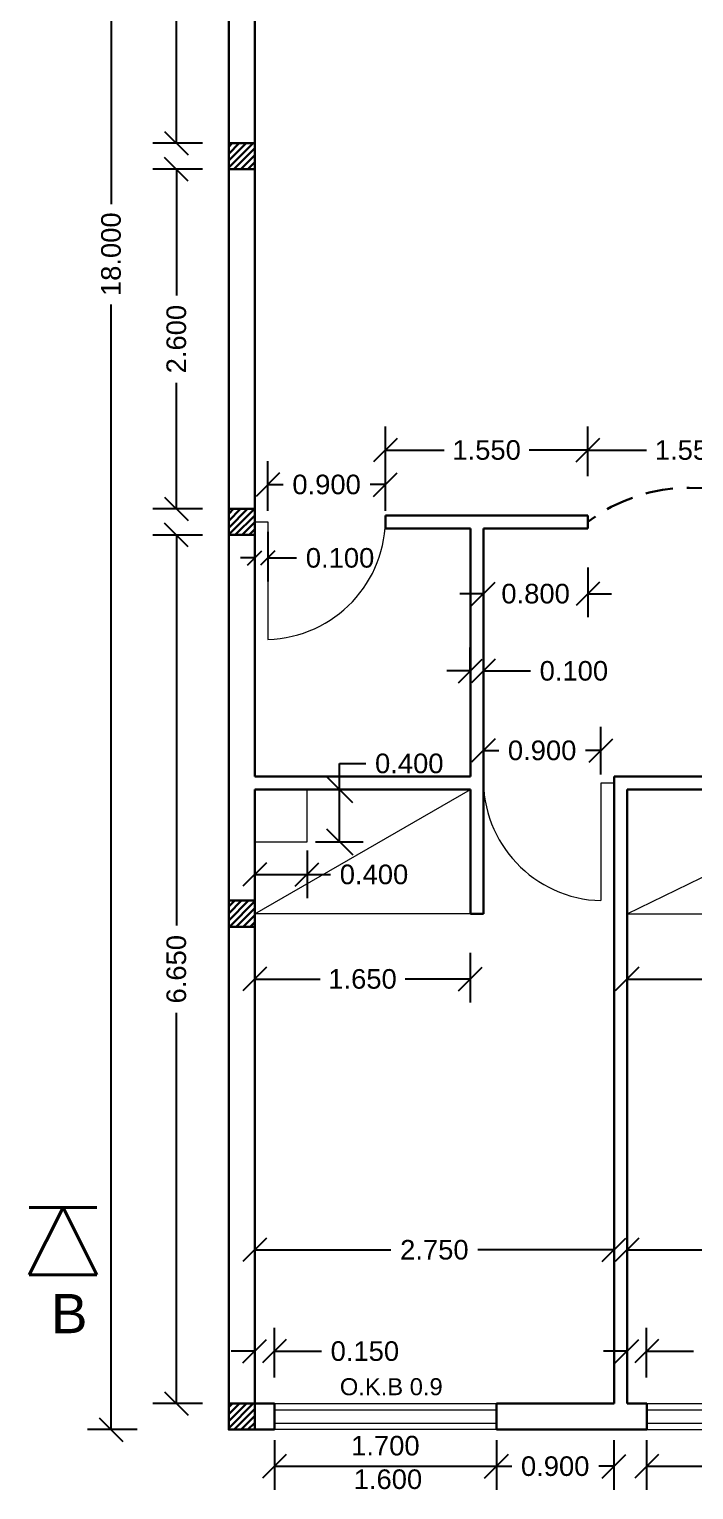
# Model space of a CAD drawing. Header units: inches. Extents: x 18.6 to 32.8, y 31.6 to 50.8.
# Drawn here: x 18.58 to 23.67, y 31.57 to 42.75 of the extents above; entities that cross this region are included whole.
import ezdxf

# ---------------------------------------------------------------- set-up
doc = ezdxf.new("R2010")
doc.units = ezdxf.units.IN
doc.header["$LTSCALE"] = 0.85
doc.header["$MEASUREMENT"] = 0
doc.linetypes.add('DASHED2', pattern=[0.375, 0.25, -0.125])
doc.styles.get("Standard").update_dxf_attribs({"font": 'arial.ttf'})
doc.dimstyles.get("Standard").update_dxf_attribs({"dimtxt": 0.15, "dimasz": 0.18, "dimexe": 0.18, "dimexo": 0.065, "dimgap": 0.08, "dimtad": 0, "dimtoh": 1, "dimdec": 3, "dimzin": 0, "dimdsep": 46, "dimtxsty": 'Standard', "dimblk": 'OBLIQUE', "dimcen": 0.09, "dimclrd": 3, "dimclre": 256, "dimadec": 0, "dimazin": 0, "dimtfac": 1, "dimtdec": 3, "dimtofl": 0, "dimtmove": 0, "dimatfit": 3, "dimldrblk": 'OBLIQUE', "dimfxl": 0.2, "dimfxlon": 1, "dimtolj": 1, "dimtzin": 0, "dimarcsym": 0})

# ---------------------------------------------------------------- blocks, each defined once
blk = doc.blocks.new('_Oblique')
at = {"color": 0, "linetype": 'ByBlock', "lineweight": -2}
blk.add_line((-0.5, -0.5), (0.5, 0.5), dxfattribs=at)
blk = doc.blocks.new('*D11')
at = {"lineweight": -2, "transparency": 16777216}
for p, q in [((19.407, 50.028), (19.027, 50.028)), ((19.407, 32.028), (19.027, 32.028))]:
    blk.add_line(p, q, dxfattribs=at)
at = {"color": 3, "lineweight": -2, "transparency": 16777216}
for p, q in [((19.207, 50.028), (19.207, 41.412)), ((19.207, 32.028), (19.207, 40.644))]:
    blk.add_line(p, q, dxfattribs=at)
at = {"layer": 'Defpoints', "color": 0, "lineweight": 9, "transparency": 16777216}
for p in [(20.207, 50.028), (19.207, 32.028), (20.207, 32.028)]:
    blk.add_point(p, dxfattribs=at)
at = {"color": 3, "lineweight": -2, "transparency": 16777216, "xscale": 0.18, "yscale": 0.18, "zscale": 0.18}
for p, rotation in [((19.207, 50.028), 90), ((19.207, 32.028), 270)]:
    blk.add_blockref('_Oblique', p, dxfattribs=dict(at, rotation=rotation))
at = {"color": 0, "lineweight": 9, "transparency": 16777216, "insert": (19.207, 41.028), "char_height": 0.15, "attachment_point": 5, "rotation": 90}
blk.add_mtext('\\A1;18.000', dxfattribs=at)
blk = doc.blocks.new('*D13')
at = {"lineweight": -2, "transparency": 16777216}
for p, q in [((19.907, 44.828), (19.527, 44.828)), ((19.907, 41.878), (19.527, 41.878))]:
    blk.add_line(p, q, dxfattribs=at)
at = {"color": 3, "lineweight": -2, "transparency": 16777216}
for p, q in [((19.707, 44.828), (19.707, 43.687)), ((19.707, 41.878), (19.707, 43.019))]:
    blk.add_line(p, q, dxfattribs=at)
at = {"layer": 'Defpoints', "color": 0, "lineweight": 9, "transparency": 16777216}
for p in [(20.107, 44.828), (19.707, 41.878), (20.107, 41.878)]:
    blk.add_point(p, dxfattribs=at)
at = {"color": 3, "lineweight": -2, "transparency": 16777216, "xscale": 0.18, "yscale": 0.18, "zscale": 0.18}
for p, rotation in [((19.707, 44.828), 90), ((19.707, 41.878), 270)]:
    blk.add_blockref('_Oblique', p, dxfattribs=dict(at, rotation=rotation))
at = {"color": 0, "lineweight": 9, "transparency": 16777216, "insert": (19.707, 43.353), "char_height": 0.15, "attachment_point": 5, "rotation": 90}
blk.add_mtext('\\A1;2.950', dxfattribs=at)
blk = doc.blocks.new('*D14')
at = {"lineweight": -2, "transparency": 16777216}
for p, q in [((19.907, 41.678), (19.527, 41.678)), ((19.907, 39.078), (19.527, 39.078))]:
    blk.add_line(p, q, dxfattribs=at)
at = {"color": 3, "lineweight": -2, "transparency": 16777216}
for p, q in [((19.707, 41.678), (19.707, 40.712)), ((19.707, 39.078), (19.707, 40.044))]:
    blk.add_line(p, q, dxfattribs=at)
at = {"layer": 'Defpoints', "color": 0, "lineweight": 9, "transparency": 16777216}
for p in [(20.107, 41.678), (19.707, 39.078), (20.107, 39.078)]:
    blk.add_point(p, dxfattribs=at)
at = {"color": 3, "lineweight": -2, "transparency": 16777216, "xscale": 0.18, "yscale": 0.18, "zscale": 0.18}
for p, rotation in [((19.707, 41.678), 90), ((19.707, 39.078), 270)]:
    blk.add_blockref('_Oblique', p, dxfattribs=dict(at, rotation=rotation))
at = {"color": 0, "lineweight": 9, "transparency": 16777216, "insert": (19.707, 40.378), "char_height": 0.15, "attachment_point": 5, "rotation": 90}
blk.add_mtext('\\A1;2.600', dxfattribs=at)
blk = doc.blocks.new('*D15')
at = {"lineweight": -2, "transparency": 16777216}
for p, q in [((19.907, 38.878), (19.527, 38.878)), ((19.907, 32.228), (19.527, 32.228))]:
    blk.add_line(p, q, dxfattribs=at)
at = {"color": 3, "lineweight": -2, "transparency": 16777216}
for p, q in [((19.707, 38.878), (19.707, 35.887)), ((19.707, 32.228), (19.707, 35.22))]:
    blk.add_line(p, q, dxfattribs=at)
at = {"layer": 'Defpoints', "color": 0, "lineweight": 9, "transparency": 16777216}
for p in [(20.107, 38.878), (19.707, 32.228), (20.107, 32.228)]:
    blk.add_point(p, dxfattribs=at)
at = {"color": 3, "lineweight": -2, "transparency": 16777216, "xscale": 0.18, "yscale": 0.18, "zscale": 0.18}
for p, rotation in [((19.707, 38.878), 90), ((19.707, 32.228), 270)]:
    blk.add_blockref('_Oblique', p, dxfattribs=dict(at, rotation=rotation))
at = {"color": 0, "lineweight": 9, "transparency": 16777216, "insert": (19.707, 35.553), "char_height": 0.15, "attachment_point": 5, "rotation": 90}
blk.add_mtext('\\A1;6.650', dxfattribs=at)
blk = doc.blocks.new('*D16')
at = {"lineweight": -2, "transparency": 16777216}
for p, q in [((20.457, 31.947), (20.457, 31.567)), ((22.157, 31.947), (22.157, 31.567))]:
    blk.add_line(p, q, dxfattribs=at)
at = {"color": 3, "lineweight": -2, "transparency": 16777216}
blk.add_line((20.457, 31.747), (22.157, 31.747), dxfattribs=at)
at = {"layer": 'Defpoints', "color": 0, "lineweight": 9, "transparency": 16777216}
for p in [(20.457, 32.147), (22.157, 32.147), (22.157, 31.747)]:
    blk.add_point(p, dxfattribs=at)
at = {"color": 3, "lineweight": -2, "transparency": 16777216, "xscale": 0.18, "yscale": 0.18, "zscale": 0.18, "rotation": 180}
blk.add_blockref('_Oblique', (20.457, 31.747), dxfattribs=at)
at = {"color": 3, "lineweight": -2, "transparency": 16777216, "xscale": 0.18, "yscale": 0.18, "zscale": 0.18}
blk.add_blockref('_Oblique', (22.157, 31.747), dxfattribs=at)
at = {"color": 0, "lineweight": 9, "transparency": 16777216, "insert": (21.307, 31.904), "char_height": 0.15, "attachment_point": 5}
blk.add_mtext('\\A1;1.700', dxfattribs=at)
blk = doc.blocks.new('*D17')
at = {"lineweight": -2, "transparency": 16777216}
for p, q in [((22.157, 31.947), (22.157, 31.567)), ((23.057, 31.947), (23.057, 31.567))]:
    blk.add_line(p, q, dxfattribs=at)
at = {"color": 3, "lineweight": -2, "transparency": 16777216}
for p, q in [((22.157, 31.747), (22.275, 31.747)), ((23.057, 31.747), (22.94, 31.747))]:
    blk.add_line(p, q, dxfattribs=at)
at = {"layer": 'Defpoints', "color": 0, "lineweight": 9, "transparency": 16777216}
for p in [(22.157, 32.147), (23.057, 32.147), (22.157, 31.747)]:
    blk.add_point(p, dxfattribs=at)
at = {"color": 3, "lineweight": -2, "transparency": 16777216, "xscale": 0.18, "yscale": 0.18, "zscale": 0.18, "rotation": 180}
blk.add_blockref('_Oblique', (22.157, 31.747), dxfattribs=at)
at = {"color": 3, "lineweight": -2, "transparency": 16777216, "xscale": 0.18, "yscale": 0.18, "zscale": 0.18}
blk.add_blockref('_Oblique', (23.057, 31.747), dxfattribs=at)
at = {"color": 0, "lineweight": 9, "transparency": 16777216, "insert": (22.607, 31.747), "char_height": 0.15, "attachment_point": 5}
blk.add_mtext('\\A1;0.900', dxfattribs=at)
blk = doc.blocks.new('*D18')
at = {"lineweight": -2, "transparency": 16777216}
for p, q in [((23.307, 31.947), (23.307, 31.567)), ((25.007, 31.947), (25.007, 31.567))]:
    blk.add_line(p, q, dxfattribs=at)
at = {"color": 3, "lineweight": -2, "transparency": 16777216}
blk.add_line((23.307, 31.747), (25.007, 31.747), dxfattribs=at)
at = {"layer": 'Defpoints', "color": 0, "lineweight": 9, "transparency": 16777216}
for p in [(23.307, 32.147), (25.007, 32.147), (25.007, 31.747)]:
    blk.add_point(p, dxfattribs=at)
at = {"color": 3, "lineweight": -2, "transparency": 16777216, "xscale": 0.18, "yscale": 0.18, "zscale": 0.18, "rotation": 180}
blk.add_blockref('_Oblique', (23.307, 31.747), dxfattribs=at)
at = {"color": 3, "lineweight": -2, "transparency": 16777216, "xscale": 0.18, "yscale": 0.18, "zscale": 0.18}
blk.add_blockref('_Oblique', (25.007, 31.747), dxfattribs=at)
at = {"color": 0, "lineweight": 9, "transparency": 16777216, "insert": (24.157, 31.904), "char_height": 0.15, "attachment_point": 5}
blk.add_mtext('\\A1;1.700', dxfattribs=at)
blk = doc.blocks.new('*D23')
at = {"lineweight": -2, "transparency": 16777216}
for p, q in [((20.307, 32.428), (20.307, 32.808)), ((20.457, 32.428), (20.457, 32.808))]:
    blk.add_line(p, q, dxfattribs=at)
at = {"color": 3, "lineweight": -2, "transparency": 16777216}
for p, q in [((20.307, 32.628), (20.127, 32.628)), ((20.457, 32.628), (20.817, 32.628))]:
    blk.add_line(p, q, dxfattribs=at)
at = {"layer": 'Defpoints', "color": 0, "lineweight": 9, "transparency": 16777216}
for p in [(20.457, 32.628), (20.307, 32.228), (20.457, 32.228)]:
    blk.add_point(p, dxfattribs=at)
at = {"color": 3, "lineweight": -2, "transparency": 16777216, "xscale": 0.18, "yscale": 0.18, "zscale": 0.18}
blk.add_blockref('_Oblique', (20.307, 32.628), dxfattribs=at)
at = {"color": 3, "lineweight": -2, "transparency": 16777216, "xscale": 0.18, "yscale": 0.18, "zscale": 0.18, "rotation": 180}
blk.add_blockref('_Oblique', (20.457, 32.628), dxfattribs=at)
at = {"color": 0, "lineweight": 9, "transparency": 16777216, "insert": (21.15, 32.628), "char_height": 0.15, "attachment_point": 5}
blk.add_mtext('\\A1;0.150', dxfattribs=at)
blk = doc.blocks.new('*D24')
at = {"lineweight": -2, "transparency": 16777216}
for p, q in [((23.157, 32.428), (23.157, 32.808)), ((23.307, 32.428), (23.307, 32.808))]:
    blk.add_line(p, q, dxfattribs=at)
at = {"color": 3, "lineweight": -2, "transparency": 16777216}
for p, q in [((23.157, 32.628), (22.977, 32.628)), ((23.307, 32.628), (23.667, 32.628))]:
    blk.add_line(p, q, dxfattribs=at)
at = {"layer": 'Defpoints', "color": 0, "lineweight": 9, "transparency": 16777216}
for p in [(23.307, 32.628), (23.157, 32.228), (23.307, 32.228)]:
    blk.add_point(p, dxfattribs=at)
at = {"color": 3, "lineweight": -2, "transparency": 16777216, "xscale": 0.18, "yscale": 0.18, "zscale": 0.18}
blk.add_blockref('_Oblique', (23.157, 32.628), dxfattribs=at)
at = {"color": 3, "lineweight": -2, "transparency": 16777216, "xscale": 0.18, "yscale": 0.18, "zscale": 0.18, "rotation": 180}
blk.add_blockref('_Oblique', (23.307, 32.628), dxfattribs=at)
at = {"color": 0, "lineweight": 9, "transparency": 16777216, "insert": (24, 32.628), "char_height": 0.15, "attachment_point": 5}
blk.add_mtext('\\A1;0.150', dxfattribs=at)
blk = doc.blocks.new('*D40')
at = {"lineweight": -2, "transparency": 16777216}
for p, q in [((21.307, 39.328), (21.307, 39.708)), ((22.857, 39.328), (22.857, 39.708))]:
    blk.add_line(p, q, dxfattribs=at)
at = {"color": 3, "lineweight": -2, "transparency": 16777216}
for p, q in [((21.307, 39.528), (21.757, 39.528)), ((22.857, 39.528), (22.408, 39.528))]:
    blk.add_line(p, q, dxfattribs=at)
at = {"layer": 'Defpoints', "color": 0, "lineweight": 9, "transparency": 16777216}
for p in [(22.857, 39.528), (21.307, 39.028), (22.857, 39.028)]:
    blk.add_point(p, dxfattribs=at)
at = {"color": 3, "lineweight": -2, "transparency": 16777216, "xscale": 0.18, "yscale": 0.18, "zscale": 0.18, "rotation": 180}
blk.add_blockref('_Oblique', (21.307, 39.528), dxfattribs=at)
at = {"color": 3, "lineweight": -2, "transparency": 16777216, "xscale": 0.18, "yscale": 0.18, "zscale": 0.18}
blk.add_blockref('_Oblique', (22.857, 39.528), dxfattribs=at)
at = {"color": 0, "lineweight": 9, "transparency": 16777216, "insert": (22.082, 39.528), "char_height": 0.15, "attachment_point": 5}
blk.add_mtext('\\A1;1.550', dxfattribs=at)
blk = doc.blocks.new('*D41')
at = {"lineweight": -2, "transparency": 16777216}
for p, q in [((22.857, 39.328), (22.857, 39.708)), ((24.407, 39.328), (24.407, 39.708))]:
    blk.add_line(p, q, dxfattribs=at)
at = {"color": 3, "lineweight": -2, "transparency": 16777216}
for p, q in [((22.857, 39.528), (23.307, 39.528)), ((24.407, 39.528), (23.958, 39.528))]:
    blk.add_line(p, q, dxfattribs=at)
at = {"layer": 'Defpoints', "color": 0, "lineweight": 9, "transparency": 16777216}
for p in [(24.407, 39.528), (22.857, 39.028), (24.407, 39.028)]:
    blk.add_point(p, dxfattribs=at)
at = {"color": 3, "lineweight": -2, "transparency": 16777216, "xscale": 0.18, "yscale": 0.18, "zscale": 0.18, "rotation": 180}
blk.add_blockref('_Oblique', (22.857, 39.528), dxfattribs=at)
at = {"color": 3, "lineweight": -2, "transparency": 16777216, "xscale": 0.18, "yscale": 0.18, "zscale": 0.18}
blk.add_blockref('_Oblique', (24.407, 39.528), dxfattribs=at)
at = {"color": 0, "lineweight": 9, "transparency": 16777216, "insert": (23.632, 39.528), "char_height": 0.15, "attachment_point": 5}
blk.add_mtext('\\A1;1.550', dxfattribs=at)
blk = doc.blocks.new('*D43')
at = {"lineweight": -2, "transparency": 16777216}
for p, q in [((20.307, 33.604), (20.307, 33.224)), ((23.057, 33.604), (23.057, 33.224))]:
    blk.add_line(p, q, dxfattribs=at)
at = {"color": 3, "lineweight": -2, "transparency": 16777216}
for p, q in [((20.307, 33.404), (21.348, 33.404)), ((23.057, 33.404), (22.016, 33.404))]:
    blk.add_line(p, q, dxfattribs=at)
at = {"layer": 'Defpoints', "color": 0, "lineweight": 9, "transparency": 16777216}
for p in [(20.307, 33.87), (23.057, 33.87), (23.057, 33.404)]:
    blk.add_point(p, dxfattribs=at)
at = {"color": 3, "lineweight": -2, "transparency": 16777216, "xscale": 0.18, "yscale": 0.18, "zscale": 0.18, "rotation": 180}
blk.add_blockref('_Oblique', (20.307, 33.404), dxfattribs=at)
at = {"color": 3, "lineweight": -2, "transparency": 16777216, "xscale": 0.18, "yscale": 0.18, "zscale": 0.18}
blk.add_blockref('_Oblique', (23.057, 33.404), dxfattribs=at)
at = {"color": 0, "lineweight": 9, "transparency": 16777216, "insert": (21.682, 33.404), "char_height": 0.15, "attachment_point": 5}
blk.add_mtext('\\A1;2.750', dxfattribs=at)
blk = doc.blocks.new('*D44')
at = {"lineweight": -2, "transparency": 16777216}
for p, q in [((23.157, 33.404), (23.157, 33.584)), ((26.217, 33.404), (26.217, 33.584))]:
    blk.add_line(p, q, dxfattribs=at)
at = {"color": 3, "lineweight": -2, "transparency": 16777216}
for p, q in [((23.157, 33.404), (24.355, 33.404)), ((26.217, 33.404), (25.02, 33.404))]:
    blk.add_line(p, q, dxfattribs=at)
at = {"layer": 'Defpoints', "color": 0, "lineweight": 9, "transparency": 16777216}
for p in [(23.157, 33.404), (26.217, 33.404), (26.217, 33.404)]:
    blk.add_point(p, dxfattribs=at)
at = {"color": 3, "lineweight": -2, "transparency": 16777216, "xscale": 0.18, "yscale": 0.18, "zscale": 0.18, "rotation": 180}
blk.add_blockref('_Oblique', (23.157, 33.404), dxfattribs=at)
at = {"color": 3, "lineweight": -2, "transparency": 16777216, "xscale": 0.18, "yscale": 0.18, "zscale": 0.18}
blk.add_blockref('_Oblique', (26.217, 33.404), dxfattribs=at)
at = {"color": 0, "lineweight": 9, "transparency": 16777216, "insert": (24.687, 33.404), "char_height": 0.15, "attachment_point": 5}
blk.add_mtext('\\A1;3.060', dxfattribs=at)
blk = doc.blocks.new('*D46')
at = {"lineweight": -2, "transparency": 16777216}
for p, q in [((20.307, 35.678), (20.307, 35.298)), ((21.957, 35.678), (21.957, 35.298))]:
    blk.add_line(p, q, dxfattribs=at)
at = {"color": 3, "lineweight": -2, "transparency": 16777216}
for p, q in [((20.307, 35.478), (20.807, 35.478)), ((21.957, 35.478), (21.458, 35.478))]:
    blk.add_line(p, q, dxfattribs=at)
at = {"layer": 'Defpoints', "color": 0, "lineweight": 9, "transparency": 16777216}
for p in [(20.307, 35.978), (21.957, 35.978), (21.957, 35.478)]:
    blk.add_point(p, dxfattribs=at)
at = {"color": 3, "lineweight": -2, "transparency": 16777216, "xscale": 0.18, "yscale": 0.18, "zscale": 0.18, "rotation": 180}
blk.add_blockref('_Oblique', (20.307, 35.478), dxfattribs=at)
at = {"color": 3, "lineweight": -2, "transparency": 16777216, "xscale": 0.18, "yscale": 0.18, "zscale": 0.18}
blk.add_blockref('_Oblique', (21.957, 35.478), dxfattribs=at)
at = {"color": 0, "lineweight": 9, "transparency": 16777216, "insert": (21.132, 35.478), "char_height": 0.15, "attachment_point": 5}
blk.add_mtext('\\A1;1.650', dxfattribs=at)
blk = doc.blocks.new('*D47')
at = {"color": 3, "lineweight": -2, "transparency": 16777216}
for p, q in [((20.957, 36.928), (20.957, 37.128)), ((20.957, 37.128), (21.157, 37.128)), ((20.957, 36.528), (20.957, 36.928))]:
    blk.add_line(p, q, dxfattribs=at)
at = {"lineweight": -2, "transparency": 16777216}
for p, q in [((20.772, 36.928), (21.137, 36.928)), ((20.772, 36.528), (21.137, 36.528))]:
    blk.add_line(p, q, dxfattribs=at)
at = {"layer": 'Defpoints', "color": 0, "lineweight": 9, "transparency": 16777216}
for p in [(20.707, 36.928), (20.957, 36.928), (20.707, 36.528)]:
    blk.add_point(p, dxfattribs=at)
at = {"color": 3, "lineweight": -2, "transparency": 16777216, "xscale": 0.2, "yscale": 0.2, "zscale": 0.2}
for p, rotation in [((20.957, 36.928), 90), ((20.957, 36.528), 270)]:
    blk.add_blockref('_Oblique', p, dxfattribs=dict(at, rotation=rotation))
at = {"color": 0, "lineweight": 9, "transparency": 16777216, "insert": (21.49, 37.128), "char_height": 0.15, "attachment_point": 5}
blk.add_mtext('\\A1;0.400', dxfattribs=at)
blk = doc.blocks.new('*D48')
at = {"lineweight": -2, "transparency": 16777216}
for p, q in [((20.307, 36.463), (20.307, 36.098)), ((20.707, 36.463), (20.707, 36.098))]:
    blk.add_line(p, q, dxfattribs=at)
at = {"color": 3, "lineweight": -2, "transparency": 16777216}
for p, q in [((20.307, 36.278), (20.707, 36.278)), ((20.707, 36.278), (20.887, 36.278))]:
    blk.add_line(p, q, dxfattribs=at)
at = {"layer": 'Defpoints', "color": 0, "lineweight": 9, "transparency": 16777216}
for p in [(20.307, 36.528), (20.707, 36.528), (20.707, 36.278)]:
    blk.add_point(p, dxfattribs=at)
at = {"color": 3, "lineweight": -2, "transparency": 16777216, "xscale": 0.18, "yscale": 0.18, "zscale": 0.18, "rotation": 180}
blk.add_blockref('_Oblique', (20.307, 36.278), dxfattribs=at)
at = {"color": 3, "lineweight": -2, "transparency": 16777216, "xscale": 0.18, "yscale": 0.18, "zscale": 0.18}
blk.add_blockref('_Oblique', (20.707, 36.278), dxfattribs=at)
at = {"color": 0, "lineweight": 9, "transparency": 16777216, "insert": (21.22, 36.278), "char_height": 0.15, "attachment_point": 5}
blk.add_mtext('\\A1;0.400', dxfattribs=at)
blk = doc.blocks.new('*D49')
at = {"lineweight": -2, "transparency": 16777216}
for p, q in [((23.157, 35.678), (23.157, 35.298)), ((25.107, 35.678), (25.107, 35.298))]:
    blk.add_line(p, q, dxfattribs=at)
at = {"color": 3, "lineweight": -2, "transparency": 16777216}
for p, q in [((23.157, 35.478), (23.807, 35.478)), ((25.107, 35.478), (24.458, 35.478))]:
    blk.add_line(p, q, dxfattribs=at)
at = {"layer": 'Defpoints', "color": 0, "lineweight": 9, "transparency": 16777216}
for p in [(23.157, 35.978), (25.107, 35.978), (25.107, 35.478)]:
    blk.add_point(p, dxfattribs=at)
at = {"color": 3, "lineweight": -2, "transparency": 16777216, "xscale": 0.18, "yscale": 0.18, "zscale": 0.18, "rotation": 180}
blk.add_blockref('_Oblique', (23.157, 35.478), dxfattribs=at)
at = {"color": 3, "lineweight": -2, "transparency": 16777216, "xscale": 0.18, "yscale": 0.18, "zscale": 0.18}
blk.add_blockref('_Oblique', (25.107, 35.478), dxfattribs=at)
at = {"color": 0, "lineweight": 9, "transparency": 16777216, "insert": (24.132, 35.478), "char_height": 0.15, "attachment_point": 5}
blk.add_mtext('\\A1;1.950', dxfattribs=at)
blk = doc.blocks.new('*D53')
at = {"lineweight": -2, "transparency": 16777216}
for p, q in [((22.057, 37.043), (22.057, 37.408)), ((22.957, 37.043), (22.957, 37.408))]:
    blk.add_line(p, q, dxfattribs=at)
at = {"color": 3, "lineweight": -2, "transparency": 16777216}
for p, q in [((22.057, 37.228), (22.175, 37.228)), ((22.957, 37.228), (22.84, 37.228))]:
    blk.add_line(p, q, dxfattribs=at)
at = {"layer": 'Defpoints', "color": 0, "lineweight": 9, "transparency": 16777216}
for p in [(22.957, 37.228), (22.057, 36.978), (22.957, 36.978)]:
    blk.add_point(p, dxfattribs=at)
at = {"color": 3, "lineweight": -2, "transparency": 16777216, "xscale": 0.18, "yscale": 0.18, "zscale": 0.18, "rotation": 180}
blk.add_blockref('_Oblique', (22.057, 37.228), dxfattribs=at)
at = {"color": 3, "lineweight": -2, "transparency": 16777216, "xscale": 0.18, "yscale": 0.18, "zscale": 0.18}
blk.add_blockref('_Oblique', (22.957, 37.228), dxfattribs=at)
at = {"color": 0, "lineweight": 9, "transparency": 16777216, "insert": (22.507, 37.228), "char_height": 0.15, "attachment_point": 5}
blk.add_mtext('\\A1;0.900', dxfattribs=at)
blk = doc.blocks.new('*D58')
at = {"lineweight": -2, "transparency": 16777216}
for p, q in [((20.407, 39.064), (20.407, 39.444)), ((21.307, 39.064), (21.307, 39.444))]:
    blk.add_line(p, q, dxfattribs=at)
at = {"color": 3, "lineweight": -2, "transparency": 16777216}
for p, q in [((20.407, 39.264), (20.525, 39.264)), ((21.307, 39.264), (21.19, 39.264))]:
    blk.add_line(p, q, dxfattribs=at)
at = {"layer": 'Defpoints', "color": 0, "lineweight": 9, "transparency": 16777216}
for p in [(21.307, 39.264), (20.407, 38.978), (21.307, 38.978)]:
    blk.add_point(p, dxfattribs=at)
at = {"color": 3, "lineweight": -2, "transparency": 16777216, "xscale": 0.18, "yscale": 0.18, "zscale": 0.18, "rotation": 180}
blk.add_blockref('_Oblique', (20.407, 39.264), dxfattribs=at)
at = {"color": 3, "lineweight": -2, "transparency": 16777216, "xscale": 0.18, "yscale": 0.18, "zscale": 0.18}
blk.add_blockref('_Oblique', (21.307, 39.264), dxfattribs=at)
at = {"color": 0, "lineweight": 9, "transparency": 16777216, "insert": (20.857, 39.264), "char_height": 0.15, "attachment_point": 5}
blk.add_mtext('\\A1;0.900', dxfattribs=at)
blk = doc.blocks.new('*D63')
at = {"lineweight": -2, "transparency": 16777216}
for p, q in [((21.957, 37.837), (21.957, 38.017)), ((22.057, 37.837), (22.057, 38.017))]:
    blk.add_line(p, q, dxfattribs=at)
at = {"color": 3, "lineweight": -2, "transparency": 16777216}
for p, q in [((21.957, 37.837), (21.777, 37.837)), ((22.057, 37.837), (22.417, 37.837))]:
    blk.add_line(p, q, dxfattribs=at)
at = {"layer": 'Defpoints', "color": 0, "lineweight": 9, "transparency": 16777216}
for p in [(21.957, 37.815), (22.057, 37.837), (22.057, 37.815)]:
    blk.add_point(p, dxfattribs=at)
at = {"color": 3, "lineweight": -2, "transparency": 16777216, "xscale": 0.18, "yscale": 0.18, "zscale": 0.18}
blk.add_blockref('_Oblique', (21.957, 37.837), dxfattribs=at)
at = {"color": 3, "lineweight": -2, "transparency": 16777216, "xscale": 0.18, "yscale": 0.18, "zscale": 0.18, "rotation": 180}
blk.add_blockref('_Oblique', (22.057, 37.837), dxfattribs=at)
at = {"color": 0, "lineweight": 9, "transparency": 16777216, "insert": (22.75, 37.837), "char_height": 0.15, "attachment_point": 5}
blk.add_mtext('\\A1;0.100', dxfattribs=at)
blk = doc.blocks.new('*D66')
at = {"lineweight": -2, "transparency": 16777216}
for p, q in [((20.307, 38.902), (20.307, 38.522)), ((20.407, 38.902), (20.407, 38.522))]:
    blk.add_line(p, q, dxfattribs=at)
at = {"color": 3, "lineweight": -2, "transparency": 16777216}
for p, q in [((20.307, 38.702), (20.197, 38.702)), ((20.407, 38.702), (20.627, 38.702))]:
    blk.add_line(p, q, dxfattribs=at)
at = {"layer": 'Defpoints', "color": 0, "lineweight": 9, "transparency": 16777216}
for p in [(20.307, 38.978), (20.407, 38.978), (20.407, 38.702)]:
    blk.add_point(p, dxfattribs=at)
at = {"color": 3, "lineweight": -2, "transparency": 16777216, "xscale": 0.11, "yscale": 0.11, "zscale": 0.11}
blk.add_blockref('_Oblique', (20.307, 38.702), dxfattribs=at)
at = {"color": 3, "lineweight": -2, "transparency": 16777216, "xscale": 0.11, "yscale": 0.11, "zscale": 0.11, "rotation": 180}
blk.add_blockref('_Oblique', (20.407, 38.702), dxfattribs=at)
at = {"color": 0, "lineweight": 9, "transparency": 16777216, "insert": (20.96, 38.702), "char_height": 0.15, "attachment_point": 5}
blk.add_mtext('\\A1;0.100', dxfattribs=at)
blk = doc.blocks.new('*D67')
at = {"lineweight": -2, "transparency": 16777216}
for p, q in [((22.057, 38.628), (22.057, 38.248)), ((22.857, 38.628), (22.857, 38.248))]:
    blk.add_line(p, q, dxfattribs=at)
at = {"color": 3, "lineweight": -2, "transparency": 16777216}
for p, q in [((22.057, 38.428), (21.877, 38.428)), ((22.857, 38.428), (23.037, 38.428))]:
    blk.add_line(p, q, dxfattribs=at)
at = {"layer": 'Defpoints', "color": 0, "lineweight": 9, "transparency": 16777216}
for p in [(22.057, 38.928), (22.857, 38.928), (22.857, 38.428)]:
    blk.add_point(p, dxfattribs=at)
at = {"color": 3, "lineweight": -2, "transparency": 16777216, "xscale": 0.18, "yscale": 0.18, "zscale": 0.18}
blk.add_blockref('_Oblique', (22.057, 38.428), dxfattribs=at)
at = {"color": 3, "lineweight": -2, "transparency": 16777216, "xscale": 0.18, "yscale": 0.18, "zscale": 0.18, "rotation": 180}
blk.add_blockref('_Oblique', (22.857, 38.428), dxfattribs=at)
at = {"color": 0, "lineweight": 9, "transparency": 16777216, "insert": (22.457, 38.428), "char_height": 0.15, "attachment_point": 5}
blk.add_mtext('\\A1;0.800', dxfattribs=at)

msp = doc.modelspace()

# ---------------------------------------------------------------- hatches: boundary and pattern name
at = {"lineweight": 30}
h = msp.add_hatch(dxfattribs=at)
h.set_pattern_fill('ANSI31', color=256, scale=0.3)
h.paths.add_polyline_path([(20.3074, 41.6783), (20.3074, 41.8783), (20.1074, 41.8783), (20.1074, 41.6783)])
h = msp.add_hatch(dxfattribs=at)
h.set_pattern_fill('ANSI31', color=256, scale=0.3)
h.paths.add_polyline_path([(20.3074, 39.0283), (20.3074, 39.0783), (20.1074, 39.0783), (20.1074, 38.8783), (20.3074, 38.8783), (20.3074, 38.9283)])
h = msp.add_hatch(dxfattribs=at)
h.set_pattern_fill('ANSI31', color=256, scale=0.3)
h.set_pattern_definition([(45, (-5, 0), (-0.026516504, 0.026516504), [])])
h.paths.add_polyline_path([(20.3074, 36.0783), (20.1074, 36.0783), (20.1074, 35.8783), (20.3074, 35.8783)])
h = msp.add_hatch(dxfattribs=at)
h.set_pattern_fill('ANSI31', color=256, scale=0.3)
h.paths.add_polyline_path([(20.3074, 32.2283), (20.1074, 32.2283), (20.1074, 32.0283), (20.3074, 32.0283)])

# ---------------------------------------------------------------- linework, layer by layer
for p, q in [((20.3074, 41.8783), (20.1074, 41.8783)), ((20.3074, 41.6783), (20.1074, 41.6783)), ((20.3074, 39.0783), (20.1074, 39.0783)), ((20.3074, 39.0283), (20.3074, 38.9283)), ((22.8574, 39.0283), (21.3074, 39.0283)), ((21.3074, 38.9283), (21.3074, 39.0283)), ((21.9574, 38.9283), (21.3074, 38.9283)), ((21.9574, 38.9283), (21.9574, 37.0283)), ((22.0574, 37.0283), (22.0574, 38.9283)), ((22.8574, 38.9283), (22.0574, 38.9283)), ((22.8574, 38.9283), (22.8574, 39.0283)), ((20.3074, 38.8783), (20.1074, 38.8783)), ((20.3074, 37.2283), (20.3074, 37.2283)), ((20.3074, 37.0283), (21.9574, 37.0283)), ((22.0574, 37.0283), (22.0574, 36.9283)), ((23.0574, 36.9283), (23.0574, 37.0283)), ((23.0574, 37.0283), (25.2174, 37.0283)), ((20.3074, 36.9283), (21.9574, 36.9283)), ((21.9574, 35.9783), (21.9574, 36.9283)), ((22.0574, 36.9283), (22.0574, 35.9783)), ((23.0574, 32.2283), (23.0574, 36.9283)), ((23.1574, 32.2283), (23.1574, 36.9283)), ((23.1574, 36.9283), (25.1174, 36.9283)), ((20.3074, 36.0783), (20.1074, 36.0783)), ((22.0574, 35.9783), (21.9574, 35.9783)), ((20.1074, 35.8783), (20.3074, 35.8783)), ((20.3074, 32.2283), (20.1074, 32.2283)), ((20.3074, 32.2283), (20.3074, 32.0283)), ((20.4574, 32.2283), (20.4574, 32.0283)), ((22.1574, 32.2283), (22.1574, 32.0283)), ((23.3074, 32.2283), (23.3074, 32.0283)), ((20.1074, 32.0283), (20.4574, 32.0283)), ((22.1574, 32.0283), (23.1074, 32.0283))]:
    msp.add_line(p, q, dxfattribs=at)
at = {"lineweight": 9}
for p, q in [((20.3074, 38.9783), (20.4074, 38.9783)), ((20.4074, 38.9783), (20.4074, 38.0783)), ((20.3074, 35.9783), (21.9574, 36.9283)), ((20.7074, 36.5283), (20.7074, 36.9283)), ((23.0574, 36.9783), (22.9574, 36.9783)), ((22.9574, 36.9783), (22.9574, 36.0783)), ((23.1574, 35.9783), (25.1174, 36.9283)), ((20.3074, 36.5283), (20.7074, 36.5283)), ((21.9574, 35.9783), (20.3074, 35.9783)), ((23.1574, 35.9783), (24.9474, 35.9783)), ((20.4574, 32.2283), (22.1574, 32.2283)), ((23.3074, 32.2283), (25.0074, 32.2283)), ((20.4574, 32.1783), (22.1574, 32.1783)), ((23.3074, 32.1783), (25.0074, 32.1783)), ((20.4574, 32.0783), (22.1574, 32.0783)), ((22.1574, 32.0283), (20.4574, 32.0283)), ((23.3074, 32.0783), (25.0074, 32.0783)), ((23.3074, 32.0283), (25.0074, 32.0283))]:
    msp.add_line(p, q, dxfattribs=at)
at = {"color": 114, "lineweight": 40, "true_color": 0x139b48}
for p, q in [((18.8394, 33.7283), (18.5805, 33.2133)), ((19.0983, 33.7283), (18.5805, 33.7283)), ((18.8394, 33.7283), (19.0983, 33.2133)), ((19.0983, 33.2133), (18.5805, 33.2133))]:
    msp.add_line(p, q, dxfattribs=at)
at = {"lineweight": 30}
for points in [[(20.4574, 32.0283), (20.1074, 32.0283), (20.1074, 50.0283), (21.3824, 50.0283)], [(20.3074, 39.0283), (20.3074, 44.8783)], [(20.3074, 37.0283), (20.3074, 38.9283)], [(20.4574, 32.2283), (20.3074, 32.2283), (20.3074, 36.9283)], [(23.0574, 32.2283), (22.1574, 32.2283)], [(23.3074, 32.2283), (23.1574, 32.2283)], [(23.3074, 32.0283), (22.1574, 32.0283)]]:
    msp.add_lwpolyline(points, dxfattribs=at)
at = {"linetype": 'DASHED2', "lineweight": 30}
msp.add_arc((23.6324, 37.9591), 1.2804, 52.7501, 127.2499, dxfattribs=at)
at = {"lineweight": 9}
for centre, start, end in [((20.3824, 39.0033), 271.54816, 1.54816), ((22.9824, 37.0033), 178.45184, 268.45184)]:
    msp.add_arc(centre, 0.9253, start, end, dxfattribs=at)

# ---------------------------------------------------------------- texts
at = {"color": 114, "lineweight": 40, "true_color": 0x139b48, "insert": (18.7472, 33.0661), "char_height": 0.3, "attachment_point": 1}
msp.add_mtext_dynamic_manual_height_columns('B', width=0.189829, gutter_width=1, heights=[0], dxfattribs=at)
at = {"lineweight": 9, "attachment_point": 1}
for s, insert, char_height in [('O.K.B 0.9', (20.9585, 32.4213), 0.13), ('1.600', (21.0644, 31.7231), 0.15)]:
    msp.add_mtext_dynamic_manual_height_columns(s, width=1.241445, gutter_width=1, heights=[0], dxfattribs=dict(at, insert=insert, char_height=char_height))

# ---------------------------------------------------------------- dimensions: what is measured, and where the dimension line sits
at = {"lineweight": 9}
for base, p1, p2, picture, middle in [((19.2074, 32.0283), (20.2074, 50.0283), (20.2074, 32.0283), '*D11', (19.2074, 41.0283)), ((19.7074, 41.8783), (20.1074, 44.8283), (20.1074, 41.8783), '*D13', (19.7074, 43.3533)), ((19.7074, 39.0783), (20.1074, 41.6783), (20.1074, 39.0783), '*D14', (19.7074, 40.3783)), ((19.7074, 32.2283), (20.1074, 38.8783), (20.1074, 32.2283), '*D15', (19.7074, 35.5533))]:
    dim = msp.add_linear_dim(base=base, p1=p1, p2=p2, angle=90, dimstyle='Standard', dxfattribs=at)
    dim.commit()
    dim.dimension.update_dxf_attribs({"geometry": picture, "text_midpoint": middle})
for base, p1, p2, picture, middle in [((22.8574, 39.5283), (21.3074, 39.0283), (22.8574, 39.0283), '*D40', (22.0824, 39.5283)), ((24.4074, 39.5283), (22.8574, 39.0283), (24.4074, 39.0283), '*D41', (23.6324, 39.5283)), ((21.3074, 39.264), (20.4074, 38.9783), (21.3074, 38.9783), '*D58', (20.8574, 39.264)), ((22.8574, 38.4283), (22.0574, 38.9283), (22.8574, 38.9283), '*D67', (22.4574, 38.4283)), ((22.0574, 37.8372), (21.9574, 37.8146), (22.0574, 37.8146), '*D63', (22.7502, 37.8372)), ((22.9574, 37.2283), (22.0574, 36.9783), (22.9574, 36.9783), '*D53', (22.5074, 37.2283)), ((20.7074, 36.2783), (20.3074, 36.5283), (20.7074, 36.5283), '*D48', (21.2202, 36.2783)), ((21.9574, 35.4783), (20.3074, 35.9783), (21.9574, 35.9783), '*D46', (21.1324, 35.4783)), ((25.1074, 35.4783), (23.1574, 35.9783), (25.1074, 35.9783), '*D49', (24.1324, 35.4783)), ((23.0574, 33.4038), (20.3074, 33.8703), (23.0574, 33.8703), '*D43', (21.6824, 33.4038)), ((26.2174, 33.4038), (23.1574, 33.4038), (26.2174, 33.4038), '*D44', (24.6874, 33.4038)), ((20.4574, 32.6283), (20.3074, 32.2283), (20.4574, 32.2283), '*D23', (21.1502, 32.6283)), ((23.3074, 32.6283), (23.1574, 32.2283), (23.3074, 32.2283), '*D24', (24.0002, 32.6283)), ((22.1574, 31.747), (23.0574, 32.147), (22.1574, 32.147), '*D17', (22.6074, 31.747))]:
    dim = msp.add_linear_dim(base=base, p1=p1, p2=p2, dimstyle='Standard', dxfattribs=at)
    dim.commit()
    dim.dimension.update_dxf_attribs({"geometry": picture, "text_midpoint": middle})
for base, p1, p2, override, picture, middle in [((20.4074, 38.7019), (20.3074, 38.9783), (20.4074, 38.9783), {"dimasz": 0.11}, '*D66', (20.9602, 38.7019)), ((22.1574, 31.747), (20.4574, 32.147), (22.1574, 32.147), {"dimtad": 1}, '*D16', (21.3074, 31.9036)), ((25.0074, 31.747), (23.3074, 32.147), (25.0074, 32.147), {"dimtad": 1}, '*D18', (24.1574, 31.9036))]:
    dim = msp.add_linear_dim(base=base, p1=p1, p2=p2, dimstyle='Standard', override=override, dxfattribs=at)
    dim.commit()
    dim.dimension.update_dxf_attribs({"geometry": picture, "text_midpoint": middle})
dim = msp.add_linear_dim(base=(20.9574, 36.9283), p1=(20.7074, 36.5283), p2=(20.7074, 36.9283), angle=90, dimstyle='Standard', override={"dimasz": 0.2}, dxfattribs=at)
dim.commit()
dim.dimension.update_dxf_attribs({"geometry": '*D47', "text_midpoint": (21.4902, 37.1283)})

doc.saveas('drawing.dxf')
